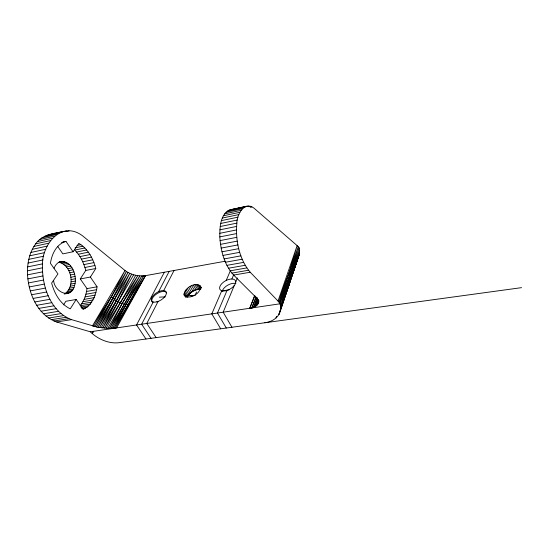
<?xml version="1.0" encoding="UTF-8"?>
<svg xmlns="http://www.w3.org/2000/svg" width="549" height="549" viewBox="0 0 549 549"><rect width="100%" height="100%" fill="white"/><g stroke="black" fill="none" stroke-linecap="round" stroke-linejoin="round"><path stroke-width="0.82" d="M278.837 301.957L298.272 246.721L280.539 306.095L290.215 277.65L299.548 252.307L280.374 310.528C280.93 307.227 280.772 303.364 278.027 301.051L250.227 272.242C238.973 258.867 235.397 240.208 236.859 223.127C236.825 213.822 245.348 199.603 255.278 209.272L297.139 245.616L299.15 247.846L299.548 252.307L298.67 256.507L280.374 310.528C278.954 317.747 271.666 321.961 264.824 322.757M254.661 295.444L249.774 308.264C255.161 308.545 262.01 302.451 256.404 297.757L233.648 275.076C224.267 264.796 220.691 250.481 219.813 236.9C219.806 227.464 220.046 213.472 230.601 209.663L246.789 206.198M42.486 267.809C40.461 245.108 62.236 218.042 84.436 237.36L125 270.499C130.779 274.809 138.375 276.641 145.499 275.646L116.608 327.911L107.796 328.302L97.948 327.321L71.548 319.635C51.242 311.921 42.534 288.047 42.486 267.809L27.45 270.829C27.354 290.977 36.371 314.639 56.677 321.988L90.311 331.788L280.1 303.789L299.15 247.846M27.45 270.829C27.663 261.331 29.934 251.566 35.678 243.838C41.95 234.54 53.987 233.455 63.965 231.349M53.617 280.498C54.44 292.041 71.226 300.207 74.643 285.384C77.553 275.701 71.569 259.128 59.347 261.818M69.442 292.754L65.091 293.53C75.659 285.905 71.542 265.133 58.791 262.237L63.128 261.358M200.275 285.954C201.799 293.049 189.316 300.564 184.114 295.225C183.62 288.143 196.473 280.415 201.044 287.251M289.968 282.131L290.215 277.65L289.076 272.997L297.139 245.616L278.027 301.051L289.076 272.997L279.53 302.87L299.514 250.097L290.215 277.65L280.635 308.346L299.267 254.455L278.858 314.543L289.33 284.224M96.624 289.694L97.063 286.804L90.386 277.046L80.278 278.94L86.996 288.609C86.207 294.765 84.162 300.941 80.127 305.759L90.324 304.05L94.229 297.633L96.624 289.694L86.543 291.478M292.473 273.203L288.623 285.377L297.771 258.435M280.731 307.605L283.84 298.876M285.816 293.324L288.362 286.187M255.909 296.81L251.799 307.872L256.205 297.64M257.165 297.791L253.624 307.316L257.522 298.011M257.879 299.418L255.203 306.623L258.085 299.528M258.558 300.282L256.507 305.786L258.661 300.324M257.515 304.832L258.998 300.845M258.195 303.775L258.778 302.204M249.774 308.264L254.887 295.561M234.245 285.555L223.162 312.189L231.953 327.252M235.747 281.946L237.388 278M227.046 290.407L217.459 313.033L226.298 328.028M231.877 279.002L233.812 274.431M221.769 290.744L211.804 313.863L220.684 328.796M226.202 280.45L230.237 271.096M54.063 268.283C55.25 264.989 57.865 261.846 61.522 261.379M195.176 294.964L196.542 292.027M93.316 331.301L92.218 333.586C99.506 339.762 109.182 343.777 118.845 342.72L521.55 287.649M133.675 274.754L102.807 327.973L129.77 273.347L97.948 327.321L126.4 271.522L93.632 326.394M101.153 327.787L131.671 274.109L118.117 301.936L104.475 328.124L120.107 302.849L137.806 275.646L122.139 303.563L109.423 328.329L141.855 275.955L126.188 304.318L113.972 328.192L145.499 275.646L115.338 328.069L143.742 275.879L111.001 328.323L139.858 275.873L122.139 303.563L107.796 328.302M158.112 301.435L146.775 323.457L156.142 337.621M163.698 290.586L174.047 270.485M153.205 302.012L141.635 324.212L151.037 338.321M158.613 291.649L169.188 271.364M164.357 272.235L136.529 324.967L145.972 339.014M106.142 328.233L135.733 275.269M96.432 327.039L127.999 272.476L114.46 299.589L99.527 327.575L116.223 300.845L111.454 296.7L125 270.499L92.376 326.037L111.454 296.7L94.984 326.73L112.861 298.203M112.524 328.281L126.188 304.318L128.123 304.352M197.606 284.56L200.282 289.083C195.046 288.904 189.81 292.061 187.236 296.577L184.498 292.082M93.508 331.39L92.218 333.586L90.311 331.788M90.324 304.05L87.003 307.22L83.208 309.368L76.181 299.493L70.265 308.847C60.232 304.036 54.399 293.475 51.64 283.106L57.947 273.882L50.446 263.348C51.709 254.262 56.437 244.065 65.955 241.368L73.065 251.758L78.816 243.351C87.895 248.67 93.213 258.593 95.787 268.509L90.386 277.046M63.54 304.86L65.853 301.277L76.181 299.493M80.278 278.94L85.768 270.437L95.787 268.509M46.85 235.343L61.461 232.062M66.525 230.971L49.396 234.622M44.38 236.399L59.031 233.119M66.71 231.472L69.126 230.93M42.005 237.786L56.698 234.505M39.754 239.494L54.481 236.214M37.634 241.519L52.402 238.245M35.678 243.838L50.481 240.586M33.887 246.446L48.731 243.207M62.799 242.047L65.955 241.368M61.536 242.576L63.91 242.061M32.295 249.328L47.166 246.11M30.902 252.451L45.807 249.253M228.967 210.157L245.204 206.678M233.099 209.368L248.429 206.088M227.416 211.022L243.708 207.543M248.512 206.692L250.118 206.349M225.968 212.257L242.315 208.771M250.234 207.316L251.833 206.973M224.63 213.849L241.032 210.363M76.997 245.472L80.888 244.648M29.728 255.793L44.668 252.629M223.429 215.778L239.879 212.305M75.131 247.832L82.892 246.199M222.379 218.035L238.877 214.577M28.788 259.334L43.755 256.198M84.814 247.976L74.746 250.083C80.271 255.642 83.825 262.902 85.768 270.437M221.487 220.602L238.033 217.157M73.065 251.758L62.861 253.878L57.618 246.329M76.585 252.066L86.646 249.98M28.095 263.04L43.09 259.938M220.773 223.443L237.353 220.019M78.322 254.242L88.368 252.183M220.238 226.524L236.859 223.127M27.642 266.883L42.664 263.822M79.928 256.603L89.967 254.564M219.902 229.825L236.557 226.449M60.424 262.552L64.755 261.681M81.403 259.128L91.436 257.11M62.044 263.204L66.367 262.333M63.609 264.165L67.925 263.3M219.758 233.298L236.441 229.956M82.734 261.798L92.76 259.801M65.091 265.428L69.4 264.563M66.456 266.944L70.766 266.093M27.512 274.843L42.568 271.865M219.813 236.9L236.523 233.6M83.915 264.584L93.934 262.607M67.685 268.701L71.994 267.857M220.067 240.599L236.797 237.333M68.749 270.65L73.058 269.813M84.923 267.473L94.943 265.524M27.834 278.892L42.904 275.962M69.627 272.757L73.93 271.927M220.52 244.346L237.264 241.121M28.411 282.941L43.488 280.052M70.306 274.98L74.609 274.157M221.165 248.093L237.916 244.909M70.766 277.266L75.069 276.449M29.234 286.949L44.318 284.114M70.999 279.578L75.309 278.768M221.995 251.799L238.746 248.656M70.999 281.863L75.316 281.061M30.305 290.895L45.395 288.101M222.997 255.422L239.748 252.32M70.773 284.073L75.089 283.277M70.32 286.173L74.643 285.384M224.164 258.915L240.908 255.855M31.609 294.731L46.699 291.979M69.654 288.115L73.978 287.326M141.34 276.401L225.207 261.228M68.776 289.858L73.106 289.076M225.474 262.237L242.212 259.224M67.705 291.361L72.043 290.579M86.996 288.609L97.063 286.804M33.132 298.423L48.216 295.719M66.47 292.596L70.814 291.814M64.199 294.044L67.952 293.372M226.922 265.352L243.632 262.381M34.861 301.95L49.938 299.294M228.48 268.221L245.17 265.291M85.905 294.243L96.006 292.473M230.134 270.822L246.789 267.919M36.783 305.278L51.853 302.664M85.088 296.885L95.203 295.129M231.863 273.114L248.484 270.245M84.093 299.377L94.229 297.633M38.876 308.373L53.932 305.8M233.648 275.076L250.227 272.242M82.933 301.696L93.09 299.967M81.609 303.83L91.779 302.115M41.127 311.221L56.163 308.689M80.868 307.063L88.725 305.759M43.515 313.795L58.53 311.297M81.485 308.133L87.003 307.22M82.789 308.819L85.157 308.428M46.006 316.073L61.001 313.609M48.593 318.043L63.56 315.613M190.867 295.98L194.202 295.444M221.885 290.97L229.448 289.748M51.249 319.696L66.189 317.288M53.953 321.014L68.858 318.633M56.677 321.988L71.548 319.635M230.601 209.663L232.296 209.54M159.34 297.174L165.283 296.865M184.821 295.849L195.012 295.321M126.188 304.318L122.139 303.563L116.223 300.845M184.073 293.228L186.427 297.084M183.942 294.285L185.905 297.503M185.205 290.888L187.93 295.383M186.159 289.7L188.877 294.195M187.333 288.554L190.043 293.049M190.16 286.544L192.864 291.039M188.684 287.491L191.388 291.986M191.718 285.748L194.408 290.249M193.296 285.137L195.979 289.646M196.295 284.533L198.971 289.048M194.833 284.725L197.516 289.234M198.738 284.814L200.646 288.047M200.632 286.798L201.401 288.101M199.637 285.281L201.167 287.875M187.422 297.304A8.681 4.509 -31 0 1 193.022 291.306A8.681 4.509 -31 0 1 200.776 289.673M222.173 291.306A8.853 4.742 -29.6 0 1 227.76 285.171A8.853 4.742 -29.6 0 1 235.892 283.524M152.519 302.245A8.551 4.262 -32.2 0 1 156.733 293.832A8.551 4.262 -32.2 0 1 166.69 292.85M276.621 316.32L276.085 317.94L276.662 316.361M225.557 290.798A8.887 4.708 -29.5 0 0 235.48 280.759A8.887 4.708 -29.5 0 0 221.981 283.449A8.887 4.708 -29.5 0 0 225.557 290.798M156.698 301.881A8.558 4.255 -32.1 0 0 166.175 292.034A8.558 4.255 -32.1 0 0 153.542 295.17A8.558 4.255 -32.1 0 0 156.698 301.881"/></g></svg>
